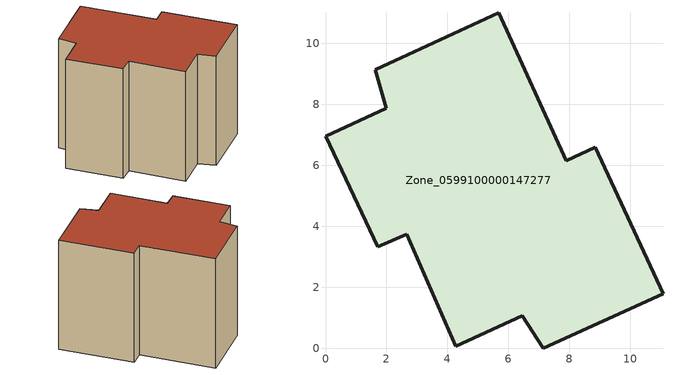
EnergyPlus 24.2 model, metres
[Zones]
Zone_0599100000147277
 floor ground (C_G): 8.85,6.59 11.07,1.79 7.15,0 6.46,1.07 4.28,0.07 2.67,3.74 1.72,3.33 0,6.95 2,7.87 1.63,9.14 5.69,11.01 7.9,6.16 z0
 wall outside (C_F): 1.72,3.33 2.67,3.74 4.28,0.07 6.46,1.07 7.15,0 11.07,1.79 8.85,6.59 7.9,6.16 5.69,11.01 1.63,9.14 2,7.87 0,6.95 1.72,3.33 z0:8.38
 roof outside (C_R): 2,7.87 0,6.95 1.72,3.33 2.67,3.74 4.28,0.07 6.46,1.07 7.15,0 11.07,1.79 8.85,6.59 7.9,6.16 5.69,11.01 1.63,9.14 z8.38
[BUILDING]
Pand.0599100000147277: North Axis=0; Terrain=City; Loads Convergence Tolerance Value=0.04; Temperature Convergence Tolerance Value=0.4; Solar Distribution=FullExterior; Maximum Number of Warmup Days=25; Minimum Number of Warmup Days=1
[Site:Location]
Rotterdam.The.Hague.AP_ZH_NLD Design_Conditions: Latitude=51.96; Longitude=4.45; Time Zone=1; Elevation=-4.5
[SITE:GROUNDTEMPERATURE:BUILDINGSURFACE]
18, 18, 18, 18, 18, 18, 18, 18, 18, 18, 18, 18
[MATERIAL] Thermal Absorptance=0.9; Solar Absorptance=0.7; Visible Absorptance=0.7
Name | Roughness | Thickness | Conductivity | Density | Specific Heat
G.TI.1946-1964 | MediumSmooth | 0.15 | 1 | 540 | 1210
F.TI.1946-1964 | Rough | 0.3 | 0.857143 | 1920 | 840
R.TI.1946-1964 | MediumRough | 0.2 | 0.277778 | 1500 | 1000
[CONSTRUCTION]
C_G: G.TI.1946-1964
C_F: F.TI.1946-1964
C_R: R.TI.1946-1964
[ZONE]
Zone_0599100000147277: Type=1; Multiplier=1; Ceiling Height=Autocalculate; Volume=Autocalculate; Floor Area=autocalculate; Part of Total Floor Area=Yes
[ZONEINFILTRATION:DESIGNFLOWRATE]
Infil_Zone_0599100000147277: Zone or ZoneList or Space or SpaceList=Zone_0599100000147277; Schedule=AlwaysOn; Design Flow Rate Calculation Method=Flow/Area; Flow Rate per Floor Area=0.003; Constant Term Coefficient=1; Temperature Term Coefficient=0; Velocity Term Coefficient=0; Velocity Squared Term Coefficient=0
[HVACTEMPLATE:ZONE:IDEALLOADSAIRSYSTEM]
Zone_0599100000147277: Maximum Heating Supply Air Temperature=50; Minimum Cooling Supply Air Temperature=13; Maximum Heating Supply Air Humidity Ratio=0.0156; Minimum Cooling Supply Air Humidity Ratio=0.0077; Heating Limit=NoLimit; Cooling Limit=NoLimit; Dehumidification Control Type=ConstantSensibleHeatRatio; Cooling Sensible Heat Ratio=0.7; Dehumidification Setpoint=60; Humidification Control Type=None; Humidification Setpoint=30; Outdoor Air Method=None; Outdoor Air Flow Rate per Person=0.00944; Outdoor Air Flow Rate per Zone Floor Area=0; Outdoor Air Flow Rate per Zone=0; Demand Controlled Ventilation Type=None; Outdoor Air Economizer Type=NoEconomizer; Heat Recovery Type=None; Sensible Heat Recovery Effectiveness=0.7; Latent Heat Recovery Effectiveness=0.65
[ZONECONTROL:THERMOSTAT]
ThermostatControl_Zone_0599100000147277: Zone or ZoneList=Zone_0599100000147277; Control Type Schedule=DualSetpointControlType; Control 1=Thermostat_Zone_0599100000147277; Temperature Difference Between Cutout And Setpoint=0
[THERMOSTATSETPOINT:DUALSETPOINT]
Thermostat_Zone_0599100000147277: Heating Setpoint Temperature Schedule=HeatingSetpoint_Zone_0599100000147277; Cooling Setpoint Temperature Schedule=CoolingSetpoint_Zone_0599100000147277
[SCHEDULE:COMPACT]
HeatingSetpoint_Zone_0599100000147277: Through: 12/31, For: AllDays, Until: 24:00, 21
CoolingSetpoint_Zone_0599100000147277: Through: 12/31, For: AllDays, Until: 24:00, 24
DualSetpointControlType: Through: 12/31, For: AllDays, Until: 24:00, 4
AlwaysOn: Through: 12/31, For: AllDays, Until: 24:00, 1
